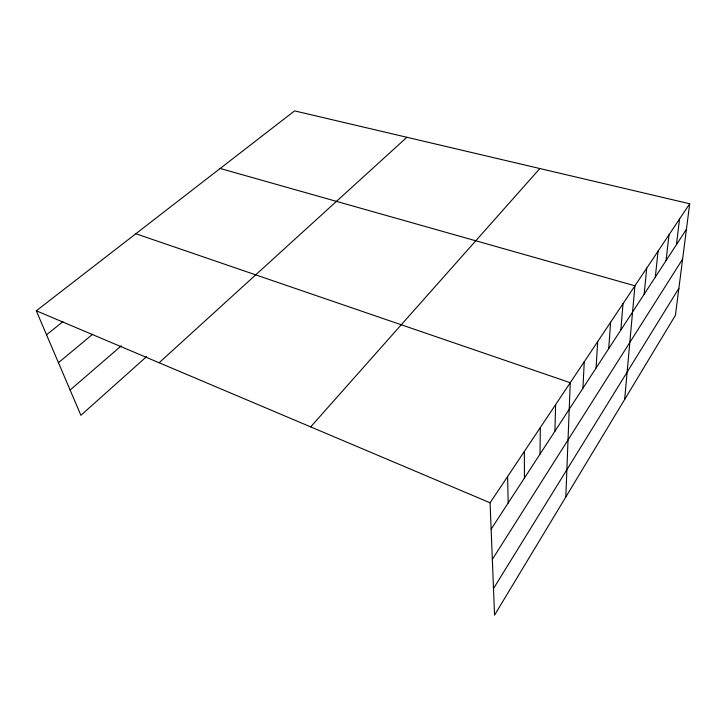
<?xml version="1.0" encoding="UTF-8"?>
<svg xmlns="http://www.w3.org/2000/svg" width="726" height="726" viewBox="0 0 726 726"><rect width="100%" height="100%" fill="white"/><g stroke="black" fill="none" stroke-linecap="round" stroke-linejoin="round"><path stroke-width="1.09" d="M540.017 454.113L540.325 427.532M554.927 431.226L555.608 404.636M565.817 496.992L570.246 382.711L135.835 233.745M582.914 388.256L584.267 361.711M596.073 368.055L597.707 341.565M608.715 348.652L610.611 322.235M620.866 329.994L623.017 303.668M624.65 399.472L634.932 285.808L220.169 168.468M644.153 294.23L646.739 268.121M655.315 277.096L658.092 251.105M666.069 260.589L669.027 234.734M676.432 244.68L679.554 218.962M689.7 203.761L675.416 315.32L494.551 615.122L490.077 502.8L689.7 203.761L294.575 110.878L36.3 310.792L80.904 415.317L146.57 356.62M493.498 588.559L678.883 288.295M492.337 559.401L682.621 259.1M491.13 529.172L686.424 229.334M310.683 426.888L539.854 168.541M159.112 362.755L406.887 137.278M70.113 390.043L121.278 345.83M58.452 362.701L92.737 334.16M46.537 334.786L62.926 321.663M36.3 310.792L490.077 502.8M507.61 476.537L508.173 503.018M524.344 451.472L524.444 478.026"/></g></svg>
